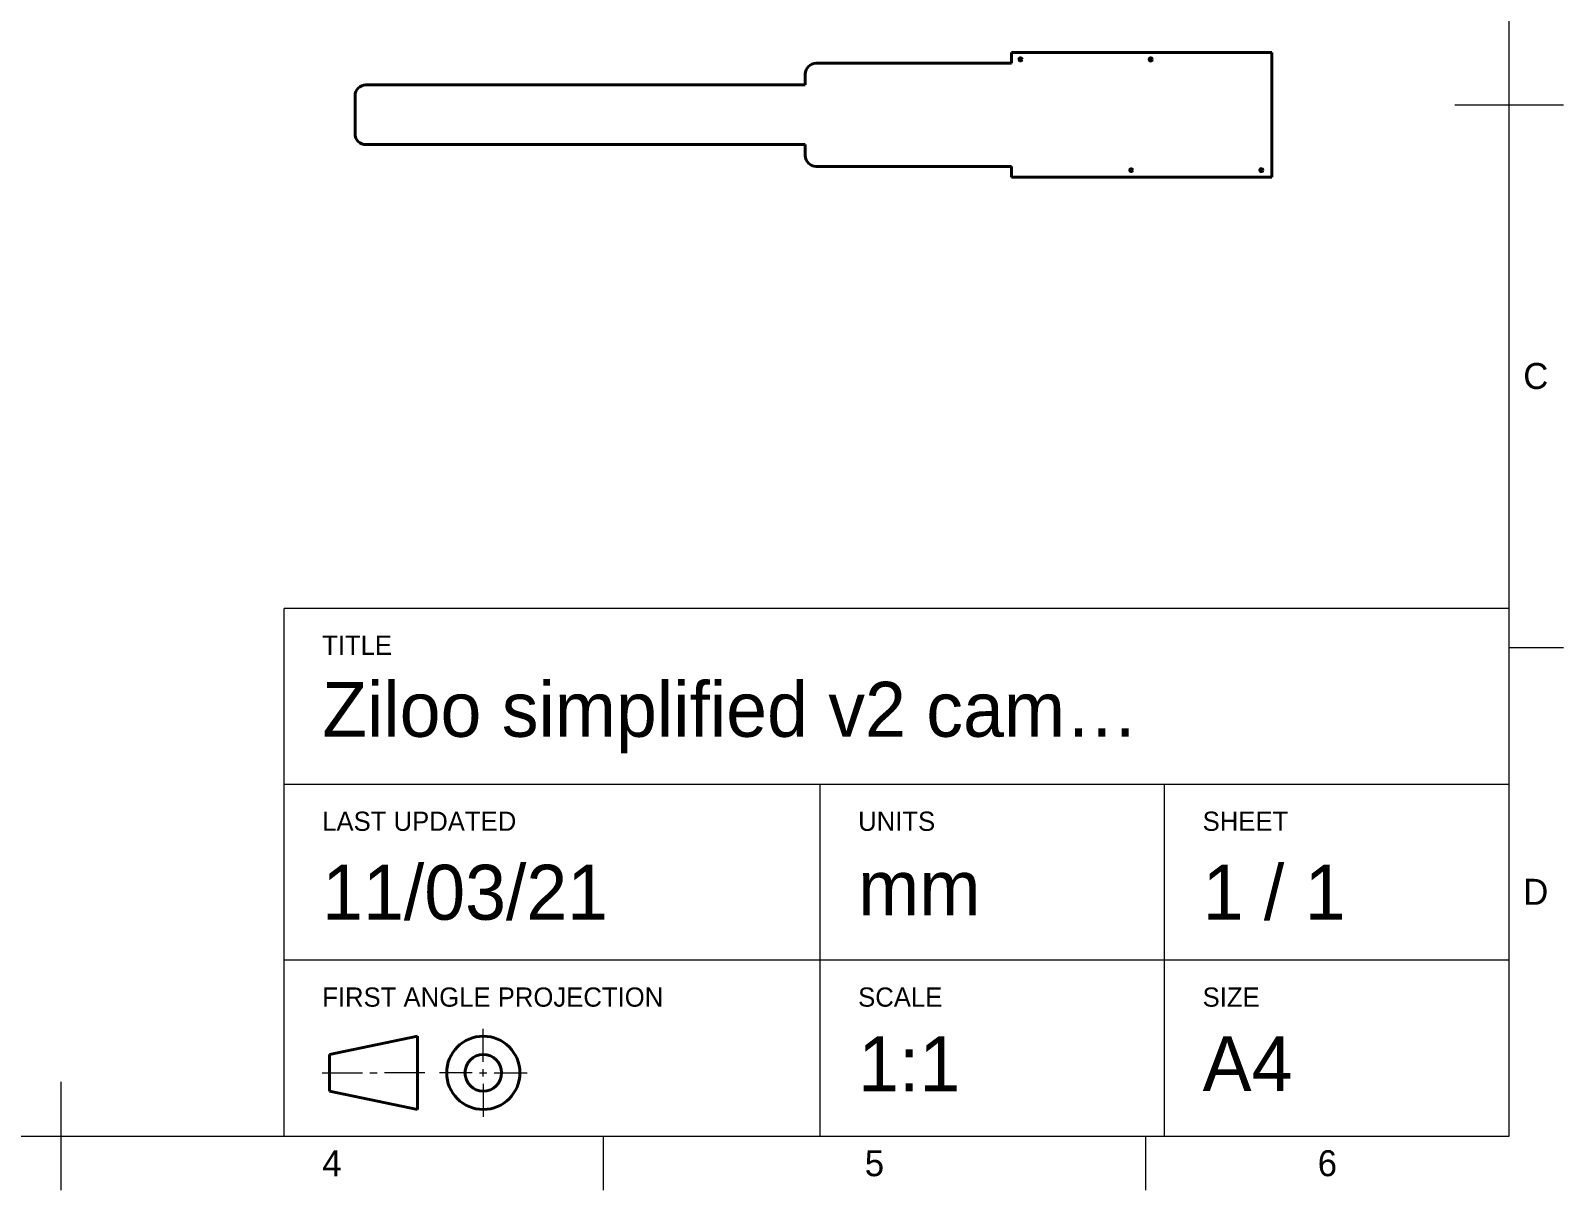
# Model space of a CAD drawing. Header units: millimetres. Extents: x 15 to 292, y 5 to 205.
# Drawn here: x 150.7 to 292, y 5 to 111.8 of the extents above; entities that cross this region are included whole.
import ezdxf

# ---------------------------------------------------------------- set-up
doc = ezdxf.new("R2010")
doc.units = ezdxf.units.MM
doc.layers.add('Border', color=7, linetype='Continuous')
doc.layers.add('Geometries', color=7, linetype='Continuous')
doc.styles.add('Shapr0', font='txt', dxfattribs={"height": 2.3925})
doc.styles.add('Shapr1', font='txt', dxfattribs={"height": 2.3925})

msp = doc.modelspace()

# ---------------------------------------------------------------- linework, layer by layer
at = {"layer": 'Border', "linetype": 'Continuous', "lineweight": 15}
for p, q in [((287, 10), (287, 200)), ((282, 105), (292, 105)), ((287, 58.6), (174.1, 58.6)), ((174.1, 10), (174.1, 58.6)), ((287, 55), (292, 55)), ((287, 42.4), (174.1, 42.4)), ((223.5, 10), (223.5, 42.4)), ((255.25, 10), (255.25, 42.4)), ((287, 26.2), (174.1, 26.2)), ((192.45, 16.837), (192.45, 19.875)), ((177.6, 15.825), (181.313, 15.825)), ((181.988, 15.825), (182.663, 15.825)), ((187.05, 15.825), (183.338, 15.825)), ((191.438, 15.825), (188.4, 15.825)), ((192.113, 15.825), (192.788, 15.825)), ((192.45, 15.487), (192.45, 16.162)), ((193.463, 15.825), (196.5, 15.825)), ((153.5, 15), (153.5, 5)), ((192.45, 14.812), (192.45, 11.775)), ((20, 10), (287, 10)), ((203.5, 10), (203.5, 5)), ((253.5, 10), (253.5, 5))]:
    msp.add_line(p, q, dxfattribs=at)
at = {"layer": 'Border', "linetype": 'Continuous', "lineweight": 40}
for p, q in [((178.275, 17.512), (186.375, 19.2)), ((186.375, 19.2), (186.375, 12.45)), ((178.275, 17.512), (178.275, 14.137)), ((178.275, 14.137), (186.375, 12.45))]:
    msp.add_line(p, q, dxfattribs=at)
for radius in [3.375, 1.688]:
    msp.add_circle((192.45, 15.825), radius, dxfattribs=at)
at = {"layer": 'Geometries', "linetype": 'Continuous', "lineweight": 40}
for p, q in [((241.131, 108.829), (223.131, 108.829)), ((241.131, 108.829), (223.131, 108.829)), ((241.131, 108.829), (241.131, 109.829)), ((265.131, 109.829), (241.131, 109.829)), ((241.131, 108.829), (241.131, 109.829)), ((265.131, 109.829), (241.131, 109.829)), ((265.131, 98.329), (265.131, 109.829)), ((265.131, 98.329), (265.131, 109.829)), ((222.131, 107.829), (222.131, 106.829)), ((222.131, 107.829), (222.131, 106.829)), ((222.131, 106.829), (181.631, 106.829)), ((222.131, 106.829), (181.631, 106.829)), ((180.631, 102.329), (180.631, 105.829)), ((180.631, 102.329), (180.631, 105.829)), ((222.131, 101.329), (181.631, 101.329)), ((222.131, 101.329), (181.631, 101.329)), ((222.131, 100.329), (222.131, 101.329)), ((222.131, 100.329), (222.131, 101.329)), ((241.131, 99.329), (223.131, 99.329)), ((241.131, 99.329), (223.131, 99.329)), ((241.131, 99.329), (241.131, 98.329)), ((241.131, 99.329), (241.131, 98.329)), ((241.131, 98.329), (265.131, 98.329)), ((241.131, 98.329), (265.131, 98.329))]:
    msp.add_line(p, q, dxfattribs=at)
for centre in [(241.965, 109.179), (253.965, 109.179), (252.165, 98.979), (264.165, 98.979)]:
    msp.add_circle(centre, 0.15, dxfattribs=at)
for centre, start, end in [((223.131, 107.829), 90, 180), ((223.131, 107.829), 90, 180), ((181.631, 105.829), 90, 180), ((181.631, 105.829), 90, 180), ((181.631, 102.329), 180, 270), ((181.631, 102.329), 180, 270), ((223.131, 100.329), 180, 270), ((223.131, 100.329), 180, 270)]:
    msp.add_arc(centre, 1, start, end, dxfattribs=at)

# ---------------------------------------------------------------- texts
at = {"layer": 'Border', "linetype": 'Continuous', "lineweight": 15, "char_height": 2.393, "width": 2.3925, "style": 'Shapr0'}
for s, insert, attachment_point in [('C', (288.304, 80), 4), ('D', (288.304, 32.5), 4), ('4', (178.5, 8.696), 2), ('5', (228.5, 8.696), 2), ('6', (270.25, 8.696), 2)]:
    msp.add_mtext(s, dxfattribs=dict(at, insert=insert, attachment_point=attachment_point))
at = {"layer": 'Border', "linetype": 'Continuous', "lineweight": 15, "attachment_point": 7, "style": 'Shapr1'}
for s, insert, char_height in [('TITLE', (177.6, 54.33), 1.7705), ('Ziloo simplified v2 cam…', (177.6, 45.252), 5.06253), ('LAST UPDATED', (177.6, 38.092), 1.77045), ('UNITS', (227, 38.092), 1.7705), ('SHEET', (258.75, 38.092), 1.7705), ('11/03/21', (177.6, 29.856), 5.0625), ('mm', (227, 30.337), 5.0625), ('1 / 1', (258.75, 29.856), 5.0625), ('FIRST ANGLE PROJECTION', (177.6, 21.892), 1.77045), ('SCALE', (227, 21.892), 1.7705), ('SIZE', (258.75, 21.892), 1.7705), ('1:1', (227, 14.116), 5.0625), ('A4', (258.75, 14.137), 5.0625)]:
    msp.add_mtext(s, dxfattribs=dict(at, insert=insert, char_height=char_height))

doc.saveas('drawing.dxf')
